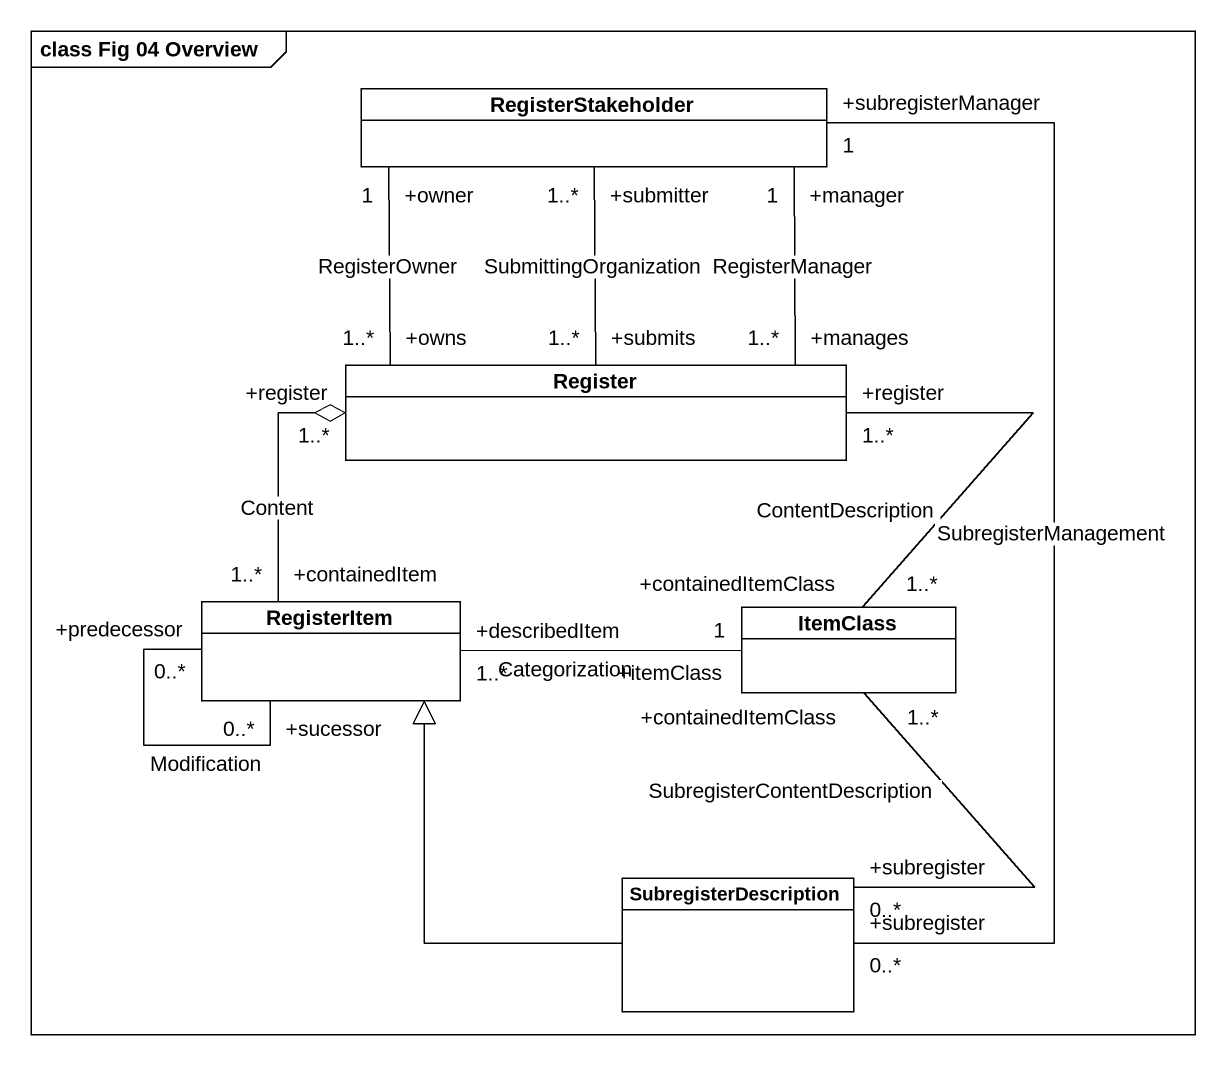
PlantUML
@startuml
mainframe class Fig 04 Overview
hide circle
hide empty members
class RegisterStakeholder #FFFFFF
class Register #FFFFFF
class RegisterItem #FFFFFF
class ItemClass #FFFFFF
class SubregisterDescription #FFFFFF
Register "+manages\n1..*" -up- "+manager\n1" RegisterStakeholder : RegisterManager
Register "+owns\n1..*" -up- "+owner\n1" RegisterStakeholder : RegisterOwner
Register "+submits\n1..*" -up- "+submitter\n1..*" RegisterStakeholder : SubmittingOrganization
Register "+register\n1..*" o-- "+containedItem\n1..*" RegisterItem : Content
Register "+register\n1..*" -- "+containedItemClass\n1..*" ItemClass : ContentDescription
RegisterItem "+predecessor\n0..*" -- "+sucessor\n0..*" RegisterItem : Modification
RegisterItem "+describedItem\n1..*" -right- "+itemClass\n1" ItemClass : Categorization
SubregisterDescription "+subregister\n0..*" -up- "+subregisterManager\n1" RegisterStakeholder : SubregisterManagement
SubregisterDescription -up-|> RegisterItem
SubregisterDescription "+subregister\n0..*" -up- "+containedItemClass\n1..*" ItemClass : SubregisterContentDescription
@enduml
